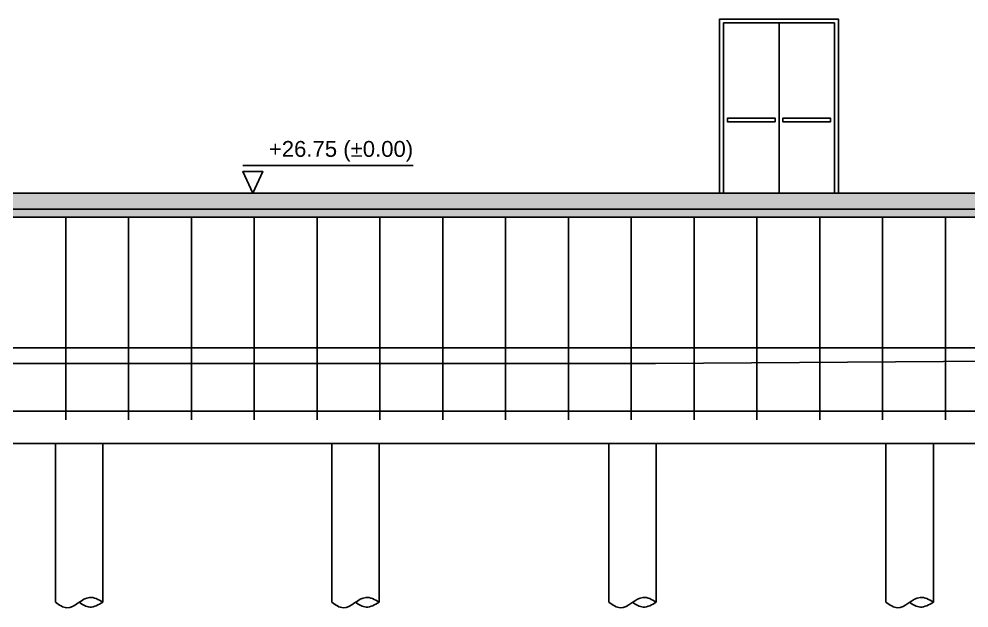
# Model space of a CAD drawing. Header units: centimetres. Extents: x 26200 to 152500, y -600 to 9300.
# Drawn here: x 143865 to 145065, y 677 to 1420 of the extents above; entities that cross this region are included whole.
import ezdxf

# ---------------------------------------------------------------- set-up
doc = ezdxf.new("R2010")
doc.units = ezdxf.units.CM
doc.layers.add('ROTAS-MIMARI-KESIT', color=8, linetype='Continuous')
doc.styles.add('ROTAS', font='arial.ttf')

msp = doc.modelspace()

# ---------------------------------------------------------------- hatches: boundary and pattern name
at = {"layer": 'ROTAS-MIMARI-KESIT'}
h = msp.add_hatch(dxfattribs=at)
h.set_pattern_fill('ANSI33', color=256, style=0)
h.set_pattern_definition([(45, (84445.261, 23206.629), (-4.49012806, 4.49012806), []), (45, (84449.7513, 23206.629), (-4.49012806, 4.49012806), [3.175, -1.5875])])
h.paths.add_polyline_path([(145009.7, 1180.4), (145009.7, 1200.4), (129119.7, 1200.4), (129119.7, 1180.4)])
h.paths.add_polyline_path([(145009.7, 1200.4), (145009.7, 1180.4), (146908.2, 1180.4), (146908.2, 1200.4)])
h = msp.add_hatch(dxfattribs=at)
h.set_pattern_fill('AR-CONC', color=256, scale=0.1, style=0)
h.set_pattern_definition([(50, (-3729.7674, 2354.189), (1.82184669, -0.159390855), [0.1905, -2.0955]), (355, (-3729.7674, 2354.189), (-0.352434214, 1.910568452), [0.1524, -1.676405842]), (100.4514447, (-3729.6156, 2354.1757), (1.46941247, 1.75117752), [0.161900088, -1.780902446]), (46.1842, (-3729.7674, 2354.697), (2.71079041, -0.42042328), [0.28575, -3.14325]), (96.6355576, (-3729.5415, 2354.662), (2.37404134, 2.474261246), [0.24285023, -2.67135608]), (351.1841512, (-3729.7674, 2354.697), (2.37404134, 2.474261246), [0.22859967, -2.51459732]), (21, (-3729.5134, 2354.57), (1.516143913, -1.022651982), [0.1905, -2.0955]), (326, (-3729.5134, 2354.57), (0.618020284, 1.841879661), [0.1524, -1.6764]), (71.451445, (-3729.387, 2354.4848), (2.134164193, 0.819227689), [0.161900088, -1.780899376]), (37.5, (-3729.7674, 2354.189), (0.0308860325, 0.8455503887), [0, -1.65608, 0, -1.7018, 0, -1.68275]), (7.5, (-3729.7674, 2354.189), (0.668196625, 1.001805748), [0, -0.97028, 0, -1.61798, 0, -0.64135]), (327.5, (-3730.33384, 2354.189), (1.3559059517, -0.05728744), [0, -0.635, 0, -1.9812, 0, -2.6289]), (317.5, (-3730.5878, 2354.189), (1.481291814, 0.25426491), [0, -0.8255, 0, -1.31572, 0, -1.8669])])
h.paths.add_polyline_path([(146882.7, 1180.4), (129119.7, 1180.4), (129119.7, 1170.4), (146882.7, 1170.4)])
h = msp.add_hatch(dxfattribs=at)
h.set_pattern_fill('LINE', color=256, scale=5, angle=45, style=0)
h.set_pattern_definition([(90, (279099.306, 394723.31), (-79.375, 0), [])])
h.paths.add_polyline_path([(127350.7, 1006.4), (127350.7, 1160.4), (129104.7, 1160.4), (129104.7, 1170.4), (144988.7, 1170.4), (144999.7, 1170.4), (146882.7, 1170.4), (146882.7, 924.4), (146868.2, 924.4), (146868.2, 914.4), (145584.7, 914.4), (145584.7, 924.4), (145565.2, 924.9), (145565.2, 1005.9), (145164.2, 1005.9), (145164.2, 924.4), (145144.7, 924.4), (145144.7, 914.4), (143784.7, 914.4), (143784.7, 924.4), (143765.2, 924.4), (143765.2, 1005.9), (143364.2, 1005.9), (143364.2, 924.4), (143344.7, 924.4), (143344.7, 914.4), (141984.7, 914.4), (141984.7, 924.4), (141965.2, 924.4), (141965.2, 1005.9), (141564.2, 1005.9), (141564.2, 924.4), (141544.7, 924.4), (141544.7, 914.4), (140184.7, 914.4), (140184.7, 924.4), (140165.2, 924.4), (140165.2, 1005.9), (139764.2, 1005.9), (139764.2, 924.4), (139744.7, 924.4), (139744.7, 914.4), (138384.7, 914.4), (138384.7, 924.4), (138365.2, 924.4), (138365.2, 1005.9), (137864.2, 1005.9), (137864.2, 924.4), (137844.7, 924.4), (137844.7, 914.4), (136584.7, 914.4), (136584.7, 924.4), (136565.2, 924.4), (136565.2, 1005.9), (136164.2, 1005.9), (136164.2, 924.4), (136144.7, 924.4), (136144.7, 914.4), (134784.7, 914.4), (134784.7, 924.4), (134765.2, 924.4), (134765.2, 1005.9), (134364.2, 1005.9), (134364.2, 924.4), (134344.7, 924.4), (134344.7, 914.4), (132984.7, 914.4), (132984.7, 924.4), (132965.2, 924.4), (132965.2, 1005.9), (132564.2, 1005.9), (132564.2, 924.4), (132544.7, 924.4), (132544.7, 914.4), (131184.7, 914.4), (131184.7, 924.4), (131165.2, 924.4), (131165.2, 1005.9), (130764.2, 1005.9), (130764.2, 924.4), (130744.7, 924.4), (130744.7, 914.4), (129379.7, 914.4), (129379.7, 924.4), (129365.2, 924.4), (129365.7, 1006.4)])

# ---------------------------------------------------------------- linework, layer by layer
for p, q in [((144824.7, 1415.4), (144824.7, 1200.4)), ((129119.7, 1170.4), (146882.7, 1170.4)), ((126934.7, 884.4), (147594.7, 884.4))]:
    msp.add_line(p, q, dxfattribs=at)
for points in [[(144899.7, 1200.4), (144899.7, 1420.4), (144749.7, 1420.4), (144749.7, 1200.4)], [(144894.7, 1200.4), (144894.7, 1415.4), (144754.7, 1415.4), (144754.7, 1200.4)], [(144362.6, 1235.4), (144147.5, 1235.4)], [(145009.7, 1180.4), (129119.7, 1180.4), (129119.7, 1200.4), (145009.7, 1200.4)], [(145009.7, 1200.4), (146908.2, 1200.4)], [(146908.2, 1180.4), (145009.7, 1180.4)], [(145164.7, 1005.4), (143764.7, 1005.4)], [(143764.7, 925.4), (145164.7, 925.4)], [(143910.6, 884.4), (143910.6, 684.4)], [(143970.6, 884.4), (143970.6, 684.4)], [(144259.7, 884.4), (144259.7, 684.4)], [(144319.7, 884.4), (144319.7, 684.4)], [(144609.7, 884.4), (144609.7, 684.4)], [(144669.7, 884.4), (144669.7, 684.4)], [(144959.7, 884.4), (144959.7, 684.4)], [(145019.7, 884.4), (145019.7, 684.4)]]:
    msp.add_lwpolyline(points, dxfattribs=at)
for points in [[(144819.7, 1290.4), (144759.7, 1290.4), (144759.7, 1295.4), (144819.7, 1295.4)], [(144829.7, 1290.4), (144889.7, 1290.4), (144889.7, 1295.4), (144829.7, 1295.4)], [(144160, 1200.4), (144147.5, 1227.9), (144172.5, 1227.9)]]:
    msp.add_lwpolyline(points, close=True, dxfattribs=at)
at = {"layer": 'ROTAS-MIMARI-KESIT', "ltscale": 2}
msp.add_lwpolyline([(126578.7, 1045.4), (127903, 985.4), (144668.5, 985.4), (150022.6, 1025.4)], dxfattribs=at)
at = {"layer": 'ROTAS-MIMARI-KESIT'}
for points, knots in [([(143910.6, 684.4), (143915.4, 680.8), (143929.8, 670.4), (143949.4, 696.4), (143965, 687.6), (143970.6, 684.4)], [0, 0, 0, 0, 16.350848, 47.934672, 65.567386, 65.567386, 65.567386, 65.567386]), ([(143940.6, 684.1), (143945, 681.1), (143955, 674.9), (143965.1, 681), (143970.6, 684.4)], [179.801197, 179.801197, 179.801197, 179.801197, 259.646208, 355.156763, 355.156763, 355.156763, 355.156763]), ([(144259.7, 684.4), (144264.6, 680.8), (144278.9, 670.4), (144298.6, 696.4), (144314.1, 687.6), (144319.7, 684.4)], [0, 0, 0, 0, 16.350848, 47.934672, 65.567386, 65.567386, 65.567386, 65.567386]), ([(144289.7, 684.1), (144294.1, 681.1), (144304.2, 674.9), (144314.2, 681), (144319.7, 684.4)], [179.801197, 179.801197, 179.801197, 179.801197, 259.646208, 355.156763, 355.156763, 355.156763, 355.156763]), ([(144609.7, 684.4), (144614.6, 680.8), (144628.9, 670.4), (144648.6, 696.4), (144664.1, 687.6), (144669.7, 684.4)], [0, 0, 0, 0, 16.350848, 47.934672, 65.567386, 65.567386, 65.567386, 65.567386]), ([(144639.7, 684.1), (144644.1, 681.1), (144654.2, 674.9), (144664.2, 681), (144669.7, 684.4)], [179.801197, 179.801197, 179.801197, 179.801197, 259.646208, 355.156763, 355.156763, 355.156763, 355.156763]), ([(144959.7, 684.4), (144964.6, 680.8), (144978.9, 670.4), (144998.6, 696.4), (145014.1, 687.6), (145019.7, 684.4)], [0, 0, 0, 0, 16.350848, 47.934672, 65.567386, 65.567386, 65.567386, 65.567386]), ([(144989.7, 684.1), (144994.1, 681.1), (145004.2, 674.9), (145014.2, 681), (145019.7, 684.4)], [179.801197, 179.801197, 179.801197, 179.801197, 259.646208, 355.156763, 355.156763, 355.156763, 355.156763])]:
    msp.add_open_spline(points, degree=3, knots=knots, dxfattribs=at)

# ---------------------------------------------------------------- texts
at = {"layer": 'ROTAS-MIMARI-KESIT', "insert": (144362.6, 1240.4), "char_height": 20, "attachment_point": 9, "style": 'ROTAS'}
msp.add_mtext_dynamic_manual_height_columns('+26.75 (%%P0.00)', width=226.336, gutter_width=100, heights=[0], dxfattribs=at)

doc.saveas('drawing.dxf')
